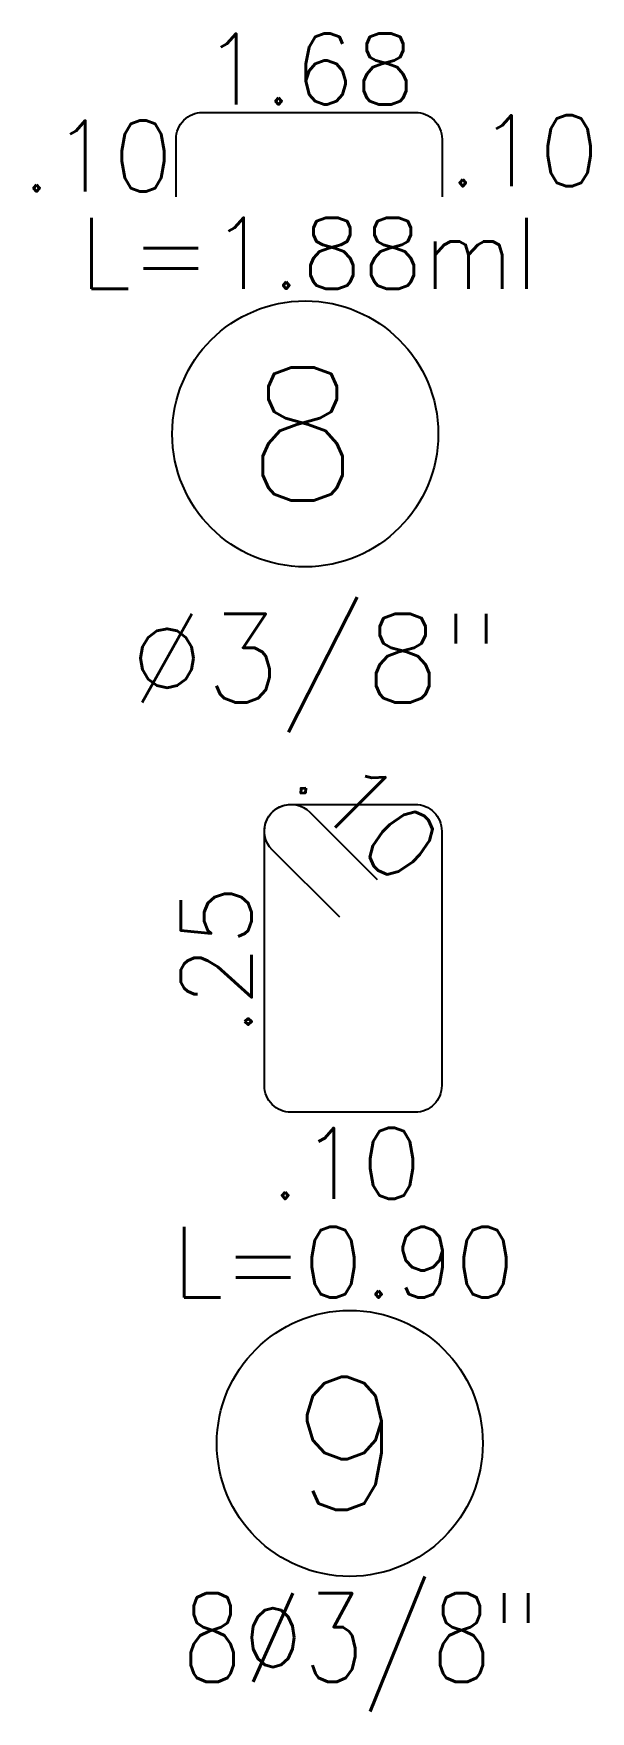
# Model space of a CAD drawing. Header units: millimetres. Extents: x -0.4 to 53.2, y 4.5 to 34.5.
# Drawn here: x 25.94 to 26.254, y 31.597 to 32.544 of the extents above; entities that cross this region are included whole.
import ezdxf
from ezdxf.enums import TextEntityAlignment as Align

# ---------------------------------------------------------------- set-up
doc = ezdxf.new("R2010")
doc.units = ezdxf.units.MM
doc.header["$LTSCALE"] = 0.05
doc.layers.add('TEXTO_REFUERZO', color=3, linetype='Continuous')
doc.styles.get("Standard").update_dxf_attribs({"font": 'romans.shx'})

msp = doc.modelspace()

# ---------------------------------------------------------------- linework, layer by layer
at = {"layer": 'TEXTO_REFUERZO', "color": 5}
for points in [[(26.02027, 32.45151), (26.02027, 32.48417, -0.414214), (26.03527, 32.49917), (26.15527, 32.49917, -0.414214), (26.17027, 32.48417), (26.17027, 32.45151)], [(26.11256, 32.04519), (26.07452, 32.08322, -0.668179), (26.08513, 32.10883), (26.15513, 32.10883, -0.414214), (26.17013, 32.09383), (26.17013, 31.95021, -0.414214), (26.15513, 31.93521), (26.08513, 31.93521, -0.414214), (26.07013, 31.95021), (26.07013, 32.09383, -0.668179), (26.09574, 32.10444), (26.13377, 32.0664)]]:
    msp.add_lwpolyline(points, format="xyb", dxfattribs=at)
at = {"layer": 'TEXTO_REFUERZO', "color": 3}
for centre in [(26.09313, 32.31784), (26.11827, 31.7484)]:
    msp.add_circle(centre, 0.075, dxfattribs=at)

# ---------------------------------------------------------------- texts
at = {"layer": 'TEXTO_REFUERZO', "color": 2}
for s, p in [('1.68', (26.09527, 32.52365)), ('.10', (25.97594, 32.47456)), ('.10', (26.21626, 32.47755)), ('L=1.88ml', (26.09527, 32.41972)), ('.10', (26.1161, 31.90634)), ('L=0.90', (26.11479, 31.85062))]:
    msp.add_text(s, height=0.04, dxfattribs=at).set_placement(p, align=Align.MIDDLE_CENTER)
at = {"layer": 'TEXTO_REFUERZO', "color": 3}
for s, p in [('8', (26.09164, 32.31784)), ('9', (26.11678, 31.7484))]:
    msp.add_text(s, height=0.075, dxfattribs=at).set_placement(p, align=Align.MIDDLE_CENTER)
at = {"layer": 'TEXTO_REFUERZO', "color": 2}
msp.add_text('%%C3/8"', height=0.05, dxfattribs=at).set_placement((25.99377, 32.19129), align=Align.MIDDLE_LEFT)
for s, rotation, p in [('.10', 315, (26.12909, 32.10516)), ('.25', 90, (26.0429, 32.0206))]:
    msp.add_text(s, height=0.04, rotation=rotation, dxfattribs=at).set_placement(p, align=Align.MIDDLE_CENTER)
at = {"layer": 'TEXTO_REFUERZO', "color": 2, "width": 0.8}
msp.add_text('8%%C3/8"', height=0.05, dxfattribs=at).set_placement((26.02352, 31.63887), align=Align.MIDDLE_LEFT)

doc.saveas('drawing.dxf')
